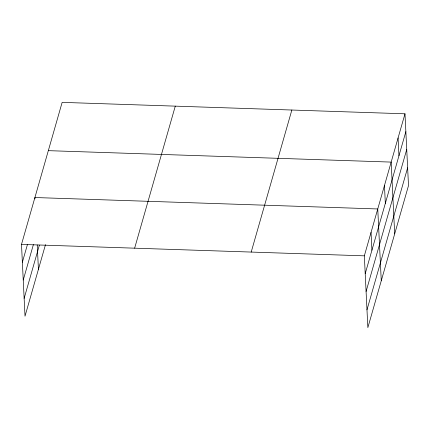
<?xml version="1.0" encoding="UTF-8"?>
<svg xmlns="http://www.w3.org/2000/svg" width="430" height="430" viewBox="0 0 430 430"><rect width="100%" height="100%" fill="white"/><g stroke="black" fill="none" stroke-linecap="round" stroke-linejoin="round"><path stroke-width="0.64" d="M45.494 244.622L25.01 316.2L21.5 244.407L62.146 102.367L404.99 113.799L408.5 185.593L367.854 327.633L364.339 255.839L404.99 113.799M22.371 262.241L27.45 244.503M23.241 280.043L33.395 244.573M24.139 298.393L39.366 245.186M134.638 248.18L175.284 106.14M251.206 252.066L291.852 110.026M365.215 273.673L405.861 131.634M366.086 291.481L406.732 149.441M366.983 309.831L407.629 167.791M48.327 150.656L391.171 162.094L394.681 233.888M21.5 244.407L364.339 255.839M398.078 137.949L398.949 155.784M384.463 185.534L385.334 203.369M381.265 280.763L377.755 208.969L34.916 197.531L34.98 198.853M371.047 232.404L371.918 250.238M37.233 244.966L38.426 269.325"/></g></svg>
